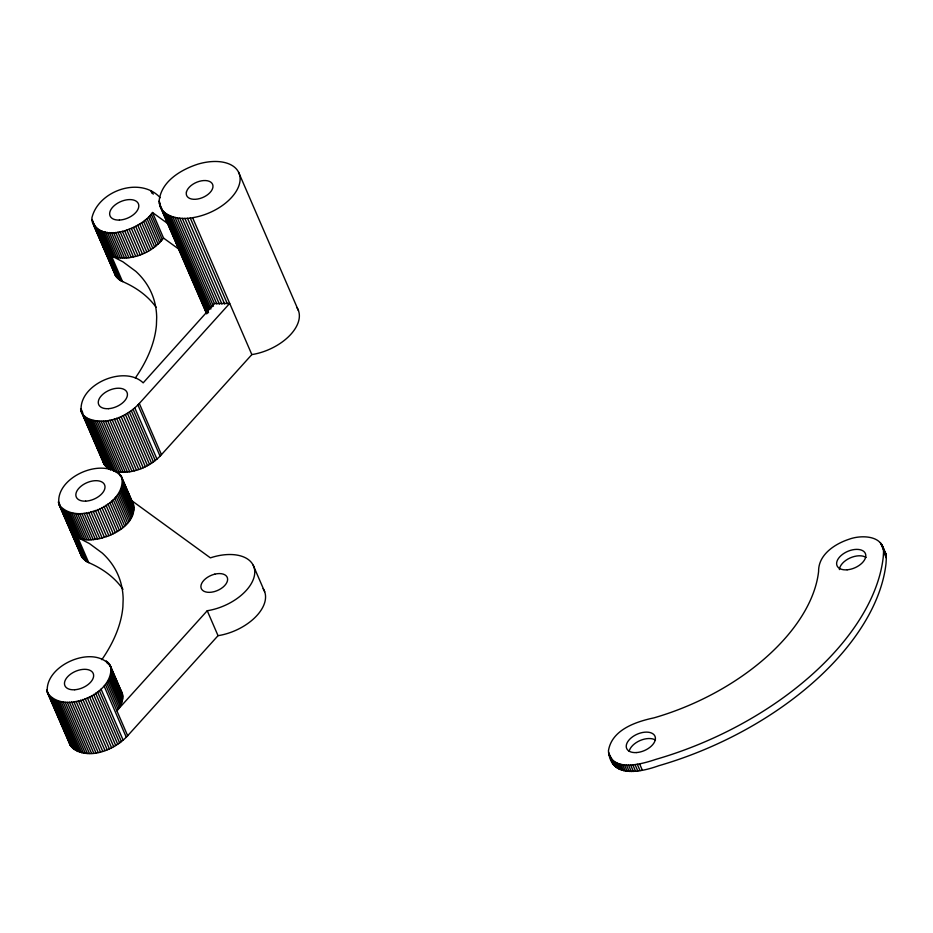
<?xml version="1.0" encoding="UTF-8"?>
<svg xmlns="http://www.w3.org/2000/svg" width="933" height="933" viewBox="0 0 933 933"><rect width="100%" height="100%" fill="white"/><g stroke="black" fill="none" stroke-linecap="round" stroke-linejoin="round"><path stroke-width="1.4" d="M883.574 551.73C883.201 535.017 860.774 534.854 849.112 539.227C834.895 543.869 818.276 554.645 818.603 571.416A179.801 104.414 -23.4 0 1 654.01 717.85C635.874 721.687 611.535 729.839 608.421 751.007C612.06 772.781 642.126 763.987 655.934 759.345A248.295 144.183 -23.4 0 0 883.236 557.129L883.574 551.73L886.338 558.132L886.012 563.532A248.295 144.183 -23.4 0 1 658.698 765.748C643.082 771.334 613.972 778.67 609.097 755.194M886.338 558.132L885.895 553.864L883.154 549.036M47.443 692.706C63.607 715.833 114.666 693.709 110.665 666.395C94.501 643.269 43.443 665.392 47.443 692.706L70.162 745.14C85.37 762.459 114.502 750.284 127.658 735.729L218.03 635.676A42.813 24.864 -23.4 0 0 263.118 588.653M129.011 495.971L130.713 499.901L210.392 557.864L212.829 557.094A42.813 24.864 -23.4 0 1 254.674 573.888A42.813 24.864 -23.4 0 1 207.243 610.73L116.858 710.783C121.978 705.138 125.582 695.528 119.844 689.055M159.123 201.131C160.931 181.399 181.06 169.538 198.193 164.056A42.813 24.864 -23.4 0 1 240.026 180.85A42.813 24.864 -23.4 0 1 192.595 217.692C180.022 220.211 159.975 217.109 159.123 201.131L160.278 203.779M59.106 504.706C75.993 526.737 127.016 504.66 121.757 477.136C104.869 455.106 53.846 477.183 59.106 504.706L81.906 557.106L85.953 561.246L92.81 564.512A179.801 104.414 -23.4 0 1 122.981 589.318M68.226 512.205L79.573 538.434C99.388 545.385 145.151 525.081 130.713 499.901M160.208 197.714C140.16 175.824 97.953 190.903 91.854 218.1C97.557 246.125 142.026 228.713 152.487 212.491L168.978 224.468M102.024 231.116L113.103 256.703C131.46 261.532 152.126 252.773 163.555 238.078L152.487 212.491M86.874 418.031C104.764 426.276 126.69 417.179 139.309 403.464L229.693 303.412L214.438 303.587L143.181 382.857C124.287 364.558 77.777 384.524 81.241 411.616L103.971 464.051L109.021 469.206L86.874 418.031L83.422 415.185L81.241 411.616M95.073 420.83L117.22 472.005C133.547 473.906 150.54 466.78 161.456 454.651L251.84 354.587A42.813 24.864 -23.4 0 0 296.927 307.563M92.414 222.322L115.704 276.028L119.751 280.157L126.608 283.422A179.801 104.414 -23.4 0 1 156.068 307.225M113.103 256.703L122.958 261.835L135.786 271.328A179.801 104.414 -23.4 0 1 156.686 317.337L156.417 325.104A179.801 104.414 -23.4 0 1 135.355 377.947M79.573 538.434L89.44 543.566L102.257 553.059A179.801 104.414 -23.4 0 1 123.156 599.056L122.888 606.835A179.801 104.414 -23.4 0 1 101.825 659.678M163.555 238.078L180.046 250.032M103.971 464.051L102.712 460.074M70.162 745.14L68.902 741.164M882.058 544.907L885.895 553.864M881.3 543.729L884.064 550.132M883.434 548.837L886.198 555.24M880.39 542.633L882.606 547.753M883.586 550.26L886.35 556.663M639.537 763.719L642.301 770.11M637.274 764.22L640.05 770.611M635.046 764.605L637.81 771.008M632.831 764.897L635.595 771.288M630.661 765.072L633.425 771.463M628.539 765.13L631.303 771.533M626.475 765.083L629.25 771.486M624.48 764.92L627.256 771.323M622.568 764.663L625.343 771.055M620.748 764.279L623.512 770.681M619.022 763.8L621.798 770.192M617.401 763.206L620.177 769.608M615.897 762.518L618.672 768.92M614.52 761.736L617.284 768.127M613.261 760.85L616.025 767.253M612.141 759.882L614.905 766.273M608.491 752.453L613.926 765.223M608.713 753.852L613.086 764.08M238.556 172.173L298.478 310.666M192.595 217.692L251.84 354.587M190.25 217.995L227.337 303.726M187.521 218.252L224.62 303.971M184.851 218.357L221.949 304.076M182.262 218.334L219.36 304.053M179.754 218.17L216.841 303.89M177.34 217.867L214.438 303.587M175.031 217.424L213.459 306.211M172.85 216.853L211.838 306.957M170.797 216.141L210.94 308.905M168.885 215.313L209.598 309.394M167.112 214.357L208.409 309.768M165.514 213.284L208.514 312.66M164.068 212.094L207.651 312.8M159.251 202.928L206.846 312.917M159.578 204.665L206.601 313.325M160.103 206.321L206.694 313.908M152.079 191.592L153.222 194.216M150.866 190.694L151.997 193.318M151.309 214.065L162.377 239.653M150.003 215.605L161.071 241.192M148.569 217.132L159.648 242.72M147.017 218.614L158.097 244.201M145.361 220.06L156.429 245.647M143.6 221.448L154.668 247.035M141.734 222.789L152.814 248.376M139.787 224.06L150.866 249.647M137.769 225.261L148.848 250.849M135.693 226.392L146.761 251.98M133.547 227.442L144.615 253.03M131.355 228.398L142.434 253.986M129.139 229.273L140.207 254.861M126.888 230.054L137.967 255.642M124.637 230.731L135.705 256.318M122.375 231.302L133.442 256.89M120.124 231.781L131.191 257.368M117.896 232.142L128.964 257.73M115.692 232.399L126.771 257.986M113.534 232.55L124.602 258.138M111.424 232.585L122.503 258.173M109.383 232.504L120.462 258.091M253.193 565.211L264.68 591.755M107.412 232.317L118.491 257.905M105.522 232.025L116.59 257.613M103.726 231.617L114.794 257.216M100.437 230.498L122.585 281.673M98.956 229.786L121.103 280.961M97.615 228.982L119.751 280.157M96.391 228.072L118.538 279.247M91.889 219.558L117.453 278.256M92.064 220.969L116.508 277.183M93.557 224.841L115.704 276.028M139.309 403.464L161.456 454.651M137.944 405.004L160.091 456.179M134.842 407.978L156.989 459.153M133.127 409.4L155.275 460.575M131.308 410.765L153.455 461.94M129.407 412.071L151.554 463.246M127.424 413.307L149.572 464.482M125.372 414.474L147.519 465.649M123.249 415.57L145.396 466.745M207.243 610.73L218.03 635.676M121.092 416.573L143.239 467.748M118.876 417.494L141.023 468.669M116.648 418.311L138.795 469.497M114.386 419.045L136.533 470.22M112.123 419.675L134.27 470.85M109.872 420.2L132.019 471.375M107.622 420.62L129.769 471.795M105.406 420.923L127.553 472.11M103.225 421.133L125.372 472.308M101.091 421.215L123.238 472.401M99.015 421.203L121.162 472.378M121.115 475.912L133.606 504.66M122.596 479.795L133.944 506.024M97.009 421.075L119.144 472.25M120.31 474.757L131.658 500.986M122.783 481.206L134.13 507.435M119.366 473.672L120.497 476.296M126.177 489.417L127.879 493.347M122.806 482.664L134.165 508.893M122.678 484.157L134.037 510.386M122.398 485.685L133.746 511.914M93.218 420.48L115.365 471.655M121.955 487.248L133.302 513.477M121.36 488.822L132.708 515.051M91.469 420.025L113.616 471.2M120.614 490.408L131.961 516.637M89.825 419.465L111.4 469.322M88.297 418.8L110.444 469.975M119.716 491.994L131.063 518.223M85.591 417.179L107.738 468.354M118.678 493.58L130.025 519.809M84.437 416.223L106.584 467.398M81.019 408.782L82.722 412.713M83.422 415.185L105.569 466.372M80.565 408.899L102.14 458.768M80.821 410.287L104.694 465.252M117.5 495.143L128.859 521.372M116.193 496.694L127.553 522.923M114.771 498.222L126.118 524.451M113.22 499.703L124.567 525.932M111.552 501.149L122.899 527.378M109.791 502.537L121.138 528.766M107.936 503.878L119.284 530.107M105.989 505.15L117.336 531.378M103.971 506.351L115.319 532.58M101.884 507.482L113.231 533.711M99.738 508.532L111.097 534.761M97.557 509.488L108.904 535.717M95.329 510.363L106.689 536.592M93.09 511.132L104.438 537.361M90.828 511.82L102.175 538.049M88.565 512.392L99.924 538.621M86.314 512.87L97.673 539.087M84.087 513.232L95.434 539.461M81.882 513.488L93.242 539.717M79.725 513.628L91.084 539.857M77.626 513.663L88.973 539.892M75.585 513.593L86.932 539.822M73.602 513.407L84.961 539.636M71.713 513.115L83.072 539.344M69.917 512.707L81.264 538.936M66.628 511.587L88.775 562.762M65.158 510.876L87.305 562.051M63.806 510.059L85.953 561.246M62.581 509.161L84.728 560.336M58.651 501.954L60.353 505.884M61.496 508.17L83.643 559.345M58.266 502.047L82.699 558.272M58.604 503.412L81.906 557.106M110.094 665.136L122.445 693.954M109.371 663.946L120.719 690.175M111.354 669.113L122.701 695.342M108.496 662.827L110.199 666.757M111.33 669.381L113.033 673.311M114.176 675.935L119.284 687.738M111.459 670.547L122.806 696.776M107.482 661.789L108.613 664.413M111.412 672.028L122.759 698.257M106.327 660.832L107.458 663.456M111.202 673.544L122.55 699.773M110.84 675.095L122.188 701.324M110.316 676.658L121.663 702.887M109.639 678.244L120.998 704.473M108.823 679.83L120.17 706.059M107.855 681.417L119.202 707.646M106.747 682.991L118.094 709.22M105.511 684.554L127.658 735.729M104.134 686.093L126.282 737.268M101.032 689.067L123.179 740.242M99.318 690.478L121.465 741.665M97.51 691.854L119.657 743.03M95.609 693.161L117.756 744.336M93.615 694.397L115.762 745.572M91.562 695.563L113.709 746.738M89.451 696.648L111.598 747.834M87.282 697.662L109.429 748.837M85.078 698.572L107.225 749.759M82.839 699.4L104.986 750.575M80.588 700.135L102.735 751.31M78.325 700.765L100.472 751.94M76.063 701.289L98.21 752.465M73.824 701.698L95.971 752.884M71.608 702.013L93.755 753.188M69.427 702.211L91.562 753.398M67.281 702.304L89.428 753.479M65.205 702.292L87.352 753.467M63.199 702.152L85.346 753.339M61.263 701.919L83.41 753.094M59.42 701.569L81.568 752.744M57.671 701.115L79.818 752.29M56.027 700.543L78.174 751.73M54.487 699.89L76.634 751.065M53.076 699.12L75.223 750.295M51.782 698.257L73.929 749.444M50.627 697.313L72.774 748.488M49.612 696.275L71.759 747.45M46.755 689.988L64.925 731.985M66.068 734.609L68.331 739.857M47.023 691.376L70.885 746.342M612.398 762.867L611.197 757.398M114.561 273.497L115.051 274.792M81.253 555.881L80.226 551.823M114.024 270.733L114.211 272.144M839.408 569.573A15.406 8.945 -23.4 0 1 850.033 557.981A15.406 8.945 -23.4 0 1 866.104 557.491M629.169 751.298A15.406 8.945 -23.4 0 1 640.143 740.51A15.406 8.945 -23.4 0 1 655.444 740.056M186.448 192L186.32 192.595A14.123 8.199 -23.4 0 0 197.773 199.009A14.123 8.199 -23.4 0 0 212.794 187.848L212.911 187.253A14.123 8.199 -23.4 0 0 201.458 180.839A14.123 8.199 -23.4 0 0 186.448 192M214.8 574.157L213.925 574.39A14.123 8.199 -23.4 0 0 200.887 586.507A14.123 8.199 -23.4 0 0 213.727 591.767L214.602 591.534A14.123 8.199 -23.4 0 0 227.629 579.416A14.123 8.199 -23.4 0 0 214.8 574.157M847.117 569.806A15.406 8.945 -23.4 0 0 865.381 553.561A15.406 8.945 -23.4 0 0 841.134 555.497A15.406 8.945 -23.4 0 0 847.117 569.806M636.259 752.581A15.406 8.945 -23.4 0 0 655.118 736.592A15.406 8.945 -23.4 0 0 631.128 737.921A15.406 8.945 -23.4 0 0 636.259 752.581M85.614 501.149A15.406 8.945 -23.4 0 0 104.764 485.3A15.406 8.945 -23.4 0 0 80.926 486.315A15.406 8.945 -23.4 0 0 85.614 501.149M74.722 689.755A15.406 8.945 -23.4 0 0 93.288 673.638A15.406 8.945 -23.4 0 0 69.17 675.27A15.406 8.945 -23.4 0 0 74.722 689.755M108.52 408.666A15.406 8.945 -23.4 0 0 127.086 392.548A15.406 8.945 -23.4 0 0 102.968 394.181A15.406 8.945 -23.4 0 0 108.52 408.666M119.412 220.06A15.406 8.945 -23.4 0 0 138.562 204.21A15.406 8.945 -23.4 0 0 114.724 205.225A15.406 8.945 -23.4 0 0 119.412 220.06"/></g></svg>
